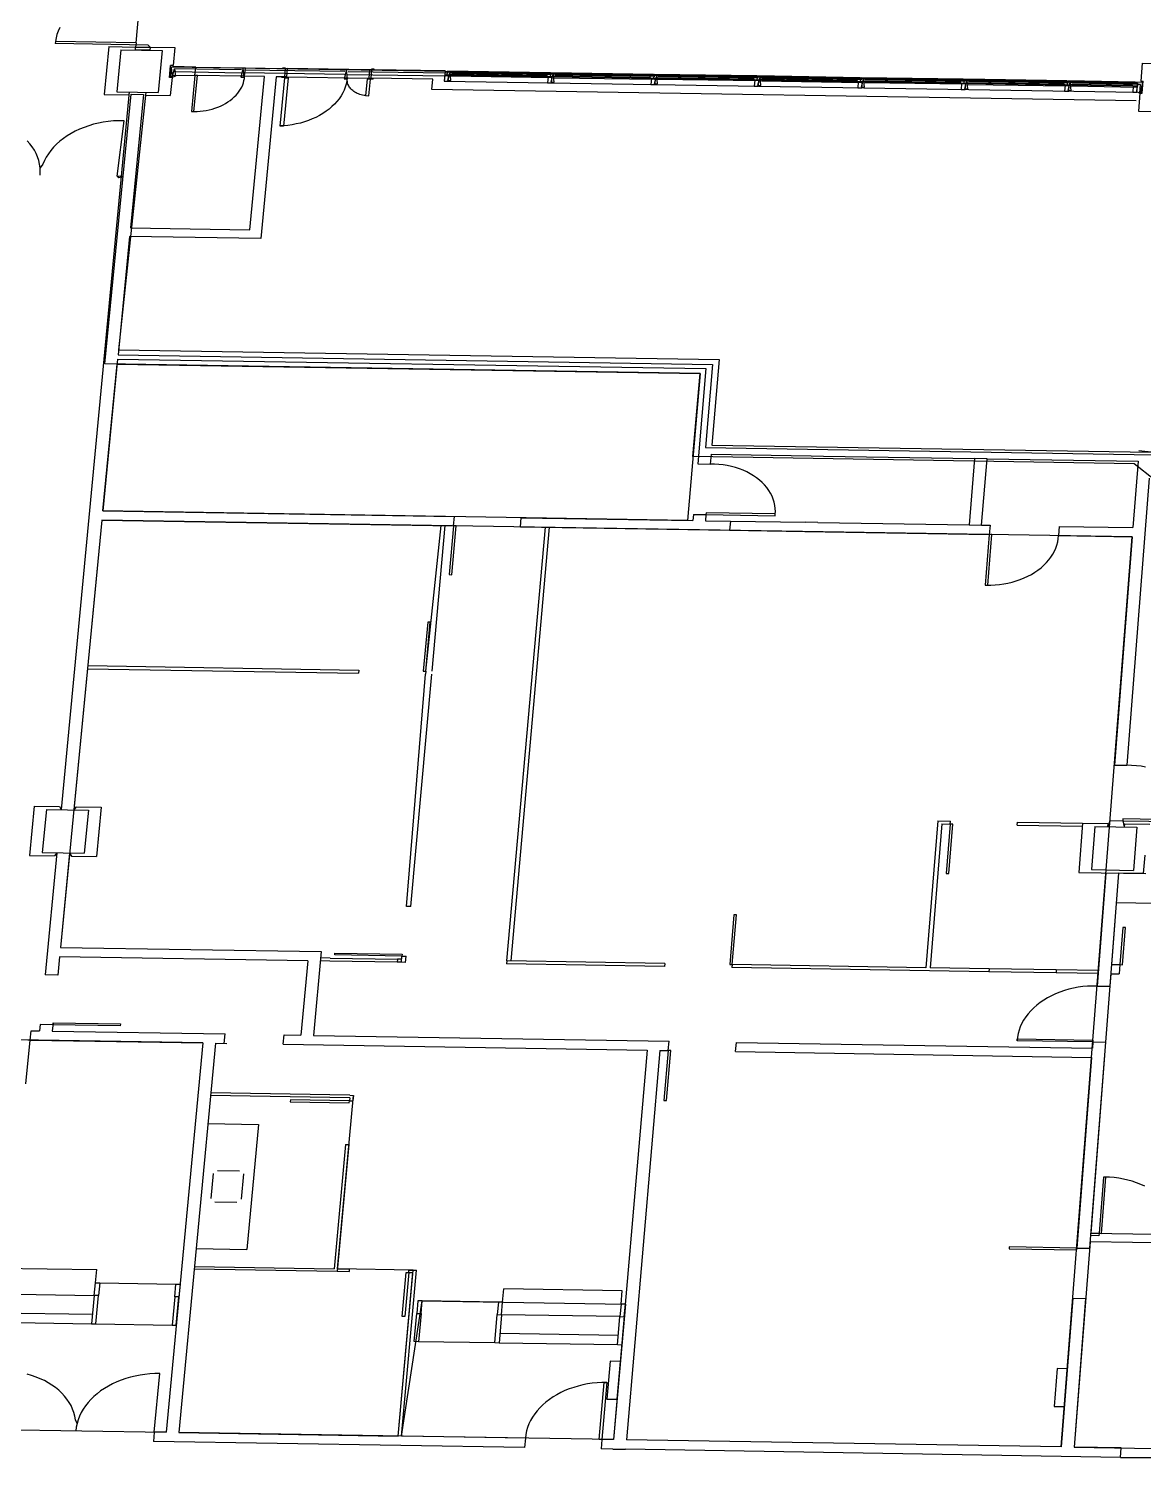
# Model space of a CAD drawing. Extents: x -68 to 264, y 51 to 115.
# Drawn here: x -49.05 to -33.9, y 68.79 to 88.21 of the extents above; entities that cross this region are included whole.
import ezdxf

# ---------------------------------------------------------------- set-up
doc = ezdxf.new("R2010")
doc.units = 0
doc.linetypes.add('HIDDEN', pattern=[9.525, 6.35, -3.175])
doc.layers.get('0').update_dxf_attribs({"linetype": 'CONTINUOUS'})

msp = doc.modelspace()

# ---------------------------------------------------------------- linework, layer by layer
for p, q in [((-47.593, 88.02), (-47.553, 88.427)), ((-48.651, 88.18), (-48.668, 88.133)), ((-48.63, 88.226), (-48.651, 88.18)), ((-48.69, 88.038), (-48.693, 88.009)), ((-47.427, 87.989), (-48.693, 88.009)), ((-48.681, 88.086), (-48.69, 88.038)), ((-47.593, 88.02), (-48.69, 88.038)), ((-48.668, 88.133), (-48.681, 88.086)), ((-47.593, 88.02), (-47.599, 87.963)), ((-47.427, 87.989), (-47.402, 87.96)), ((-47.964, 87.969), (-48.027, 87.317)), ((-47.964, 87.969), (-47.599, 87.963)), ((-47.799, 87.926), (-47.855, 87.355)), ((-47.799, 87.926), (-47.237, 87.917)), ((-47.602, 87.923), (-47.599, 87.963)), ((-47.406, 87.919), (-47.602, 87.923)), ((-47.599, 87.963), (-47.402, 87.96)), ((-47.402, 87.96), (-47.406, 87.919)), ((-47.402, 87.96), (-47.065, 87.955)), ((-47.237, 87.917), (-47.293, 87.346)), ((-47.065, 87.955), (-47.089, 87.71)), ((-47.14, 87.548), (-47.124, 87.711)), ((-47.127, 87.568), (-47.115, 87.69)), ((-47.089, 87.71), (-47.124, 87.711)), ((-33.916, 87.479), (-47.115, 87.69)), ((-47.115, 87.69), (-47.104, 87.547)), ((-47.104, 87.547), (-47.071, 87.665)), ((-46.781, 87.691), (-47.096, 87.696)), ((-47.071, 87.665), (-47.058, 87.567)), ((-46.16, 87.651), (-47.071, 87.665)), ((-47.052, 87.628), (-46.164, 87.614)), ((-46.792, 87.577), (-46.781, 87.691)), ((-46.781, 87.691), (-46.107, 87.68)), ((-46.136, 87.675), (-46.17, 87.553)), ((-46.125, 87.552), (-46.136, 87.675)), ((-44.759, 87.591), (-46.119, 87.613)), ((-46.118, 87.566), (-46.107, 87.68)), ((-44.756, 87.628), (-46.115, 87.65)), ((-46.107, 87.68), (-45.566, 87.672)), ((-45.599, 87.672), (-45.599, 87.68)), ((-45.599, 87.68), (-45.565, 87.68)), ((-45.566, 87.672), (-45.576, 87.558)), ((-45.565, 87.68), (-45.566, 87.672)), ((-45.566, 87.672), (-45.538, 87.671)), ((-45.538, 87.671), (-45.548, 87.557)), ((-44.42, 87.653), (-45.538, 87.671)), ((-44.731, 87.652), (-44.765, 87.53)), ((-44.72, 87.53), (-44.731, 87.652)), ((-43.351, 87.606), (-44.711, 87.627)), ((-44.42, 87.653), (-44.43, 87.539)), ((-44.392, 87.653), (-44.42, 87.653)), ((-44.392, 87.653), (-44.402, 87.539)), ((-44.391, 87.661), (-44.392, 87.653)), ((-43.393, 87.637), (-44.392, 87.653)), ((-44.357, 87.66), (-44.391, 87.661)), ((-44.358, 87.652), (-44.357, 87.66)), ((-43.393, 87.637), (-43.406, 87.498)), ((-43.367, 87.62), (-43.37, 87.579)), ((-43.323, 87.619), (-43.367, 87.62)), ((-43.36, 87.636), (-43.361, 87.624)), ((-43.361, 87.624), (-41.967, 87.602)), ((-41.966, 87.614), (-43.36, 87.636)), ((-43.326, 87.63), (-43.36, 87.508)), ((-43.315, 87.507), (-43.326, 87.63)), ((-43.325, 87.59), (-43.323, 87.619)), ((-43.323, 87.619), (-42.006, 87.598)), ((-41.946, 87.583), (-43.306, 87.605)), ((-42.008, 87.569), (-42.006, 87.598)), ((-42.006, 87.598), (-41.962, 87.598)), ((-41.967, 87.602), (-41.966, 87.614)), ((-41.962, 87.598), (-41.965, 87.557)), ((-41.918, 87.597), (-41.962, 87.598)), ((-41.955, 87.614), (-41.956, 87.602)), ((-41.956, 87.602), (-40.562, 87.579)), ((-40.561, 87.591), (-41.955, 87.614)), ((-41.922, 87.607), (-41.955, 87.485)), ((-41.91, 87.484), (-41.922, 87.607)), ((-41.92, 87.568), (-41.918, 87.597)), ((-41.918, 87.597), (-40.601, 87.576)), ((-33.92, 87.744), (-33.939, 87.499)), ((-33.92, 87.744), (-33.583, 87.739)), ((-47.104, 87.547), (-47.14, 87.548)), ((-47.104, 87.547), (-47.128, 87.303)), ((-47.104, 87.547), (-47.127, 87.568)), ((-47.107, 87.582), (-46.792, 87.577)), ((-47.058, 87.567), (-47.104, 87.547)), ((-46.792, 87.577), (-46.839, 87.088)), ((-46.806, 87.087), (-46.758, 87.577)), ((-46.758, 87.577), (-46.792, 87.577)), ((-46.118, 87.566), (-46.792, 87.577)), ((-46.172, 87.39), (-46.157, 87.418)), ((-46.17, 87.553), (-46.125, 87.552)), ((-46.157, 87.418), (-46.144, 87.447)), ((-46.144, 87.447), (-46.134, 87.476)), ((-46.134, 87.476), (-46.126, 87.506)), ((-46.126, 87.506), (-46.12, 87.536)), ((-46.12, 87.536), (-46.118, 87.566)), ((-45.848, 87.562), (-46.118, 87.566)), ((-46.046, 85.477), (-45.848, 87.562)), ((-45.691, 87.559), (-45.899, 85.36)), ((-45.576, 87.558), (-45.691, 87.559)), ((-45.634, 86.889), (-45.572, 87.545)), ((-45.611, 87.55), (-45.61, 87.558)), ((-45.577, 87.549), (-45.611, 87.55)), ((-45.527, 87.545), (-45.589, 86.888)), ((-45.576, 87.558), (-45.577, 87.549)), ((-45.548, 87.557), (-45.576, 87.558)), ((-45.572, 87.545), (-45.527, 87.545)), ((-45.548, 87.557), (-44.43, 87.539)), ((-44.765, 87.53), (-44.72, 87.53)), ((-44.749, 87.419), (-44.765, 87.378)), ((-44.736, 87.46), (-44.749, 87.419)), ((-44.728, 87.502), (-44.736, 87.46)), ((-44.722, 87.544), (-44.728, 87.502)), ((-44.724, 87.518), (-44.723, 87.532)), ((-44.723, 87.503), (-44.724, 87.518)), ((-44.721, 87.488), (-44.723, 87.503)), ((-44.718, 87.474), (-44.721, 87.488)), ((-44.713, 87.46), (-44.718, 87.474)), ((-44.714, 87.591), (-43.354, 87.569)), ((-44.708, 87.446), (-44.713, 87.46)), ((-44.7, 87.432), (-44.708, 87.446)), ((-44.692, 87.419), (-44.7, 87.432)), ((-44.683, 87.406), (-44.692, 87.419)), ((-44.672, 87.394), (-44.683, 87.406)), ((-44.454, 87.527), (-44.475, 87.302)), ((-44.409, 87.527), (-44.454, 87.527)), ((-44.43, 87.539), (-44.402, 87.539)), ((-44.43, 87.301), (-44.409, 87.527)), ((-44.402, 87.539), (-44.403, 87.531)), ((-44.403, 87.531), (-44.369, 87.53)), ((-43.561, 87.525), (-44.402, 87.539)), ((-44.369, 87.53), (-44.368, 87.538)), ((-43.574, 87.387), (-43.561, 87.525)), ((-43.398, 87.58), (-43.406, 87.498)), ((-43.406, 87.498), (-43.35, 87.497)), ((-43.406, 87.498), (-33.991, 87.347)), ((-43.342, 87.579), (-43.398, 87.58)), ((-43.37, 87.579), (-43.342, 87.579)), ((-43.36, 87.508), (-43.315, 87.507)), ((-43.35, 87.497), (-43.342, 87.579)), ((-43.342, 87.579), (-43.325, 87.59)), ((-41.994, 87.557), (-43.342, 87.579)), ((-42.008, 87.569), (-43.325, 87.59)), ((-41.95, 87.546), (-43.309, 87.568)), ((-41.994, 87.557), (-42.008, 87.569)), ((-41.994, 87.557), (-42.001, 87.476)), ((-42.001, 87.476), (-41.945, 87.475)), ((-41.937, 87.556), (-41.994, 87.557)), ((-41.965, 87.557), (-41.994, 87.557)), ((-41.965, 87.557), (-41.937, 87.556)), ((-41.955, 87.485), (-41.91, 87.484)), ((-41.945, 87.475), (-41.937, 87.556)), ((-41.937, 87.556), (-41.92, 87.568)), ((-40.589, 87.535), (-41.937, 87.556)), ((-40.604, 87.546), (-41.92, 87.568)), ((-41.905, 87.546), (-40.545, 87.524)), ((-40.541, 87.56), (-41.901, 87.582)), ((-40.604, 87.546), (-40.601, 87.576)), ((-40.589, 87.535), (-40.604, 87.546)), ((-40.601, 87.576), (-40.557, 87.575)), ((-40.589, 87.535), (-40.596, 87.453)), ((-40.596, 87.453), (-40.54, 87.452)), ((-40.532, 87.534), (-40.589, 87.535)), ((-40.561, 87.534), (-40.589, 87.535)), ((-40.562, 87.579), (-40.561, 87.591)), ((-40.557, 87.575), (-40.561, 87.534)), ((-40.561, 87.534), (-40.532, 87.534)), ((-40.513, 87.574), (-40.557, 87.575)), ((-40.55, 87.591), (-40.551, 87.579)), ((-40.551, 87.579), (-39.157, 87.557)), ((-39.156, 87.569), (-40.55, 87.591)), ((-40.517, 87.585), (-40.55, 87.463)), ((-40.55, 87.463), (-40.505, 87.462)), ((-40.54, 87.452), (-40.532, 87.534)), ((-40.532, 87.534), (-40.516, 87.545)), ((-39.184, 87.512), (-40.532, 87.534)), ((-40.505, 87.462), (-40.517, 87.585)), ((-40.516, 87.545), (-40.513, 87.574)), ((-39.199, 87.524), (-40.516, 87.545)), ((-40.513, 87.574), (-39.196, 87.553)), ((-39.14, 87.501), (-40.5, 87.523)), ((-39.136, 87.538), (-40.496, 87.56)), ((-39.199, 87.524), (-39.196, 87.553)), ((-39.184, 87.512), (-39.199, 87.524)), ((-39.196, 87.553), (-39.152, 87.552)), ((-39.184, 87.512), (-39.191, 87.431)), ((-39.191, 87.431), (-39.134, 87.43)), ((-39.127, 87.511), (-39.184, 87.512)), ((-39.156, 87.512), (-39.184, 87.512)), ((-39.157, 87.557), (-39.156, 87.569)), ((-39.152, 87.552), (-39.156, 87.512)), ((-39.156, 87.512), (-39.127, 87.511)), ((-39.108, 87.552), (-39.152, 87.552)), ((-39.145, 87.569), (-39.146, 87.556)), ((-39.146, 87.556), (-37.752, 87.534)), ((-37.751, 87.546), (-39.145, 87.569)), ((-39.112, 87.562), (-39.145, 87.44)), ((-39.145, 87.44), (-39.1, 87.439)), ((-39.134, 87.43), (-39.127, 87.511)), ((-39.127, 87.511), (-39.111, 87.523)), ((-37.779, 87.49), (-39.127, 87.511)), ((-39.1, 87.439), (-39.112, 87.562)), ((-39.111, 87.523), (-39.108, 87.552)), ((-37.793, 87.501), (-39.111, 87.523)), ((-39.108, 87.552), (-37.791, 87.531)), ((-39.095, 87.501), (-37.734, 87.479)), ((-37.731, 87.515), (-39.091, 87.537)), ((-37.793, 87.501), (-37.791, 87.531)), ((-37.779, 87.49), (-37.793, 87.501)), ((-37.791, 87.531), (-37.747, 87.53)), ((-37.779, 87.49), (-37.785, 87.408)), ((-37.785, 87.408), (-37.729, 87.407)), ((-37.722, 87.489), (-37.779, 87.49)), ((-37.75, 87.489), (-37.779, 87.49)), ((-37.752, 87.534), (-37.751, 87.546)), ((-37.747, 87.53), (-37.75, 87.489)), ((-37.75, 87.489), (-37.722, 87.489)), ((-37.703, 87.529), (-37.747, 87.53)), ((-37.74, 87.546), (-37.741, 87.534)), ((-37.741, 87.534), (-36.347, 87.512)), ((-36.346, 87.524), (-37.74, 87.546)), ((-37.707, 87.539), (-37.74, 87.418)), ((-37.74, 87.418), (-37.695, 87.417)), ((-37.729, 87.407), (-37.722, 87.489)), ((-37.722, 87.489), (-37.705, 87.5)), ((-36.373, 87.467), (-37.722, 87.489)), ((-37.695, 87.417), (-37.707, 87.539)), ((-37.705, 87.5), (-37.703, 87.529)), ((-36.388, 87.479), (-37.705, 87.5)), ((-37.703, 87.529), (-36.386, 87.508)), ((-36.329, 87.456), (-37.689, 87.478)), ((-36.326, 87.493), (-37.686, 87.515)), ((-36.388, 87.479), (-36.386, 87.508)), ((-36.373, 87.467), (-36.388, 87.479)), ((-36.386, 87.508), (-36.342, 87.507)), ((-36.373, 87.467), (-36.38, 87.386)), ((-36.317, 87.466), (-36.373, 87.467)), ((-36.345, 87.467), (-36.373, 87.467)), ((-36.347, 87.512), (-36.346, 87.524)), ((-36.342, 87.507), (-36.345, 87.467)), ((-36.345, 87.467), (-36.317, 87.466)), ((-36.298, 87.507), (-36.342, 87.507)), ((-36.335, 87.524), (-36.336, 87.511)), ((-36.336, 87.511), (-34.942, 87.489)), ((-34.941, 87.501), (-36.335, 87.524)), ((-36.302, 87.517), (-36.334, 87.395)), ((-36.324, 87.385), (-36.317, 87.466)), ((-36.317, 87.466), (-36.3, 87.477)), ((-34.968, 87.445), (-36.317, 87.466)), ((-36.289, 87.394), (-36.302, 87.517)), ((-36.3, 87.477), (-36.298, 87.507)), ((-34.983, 87.456), (-36.3, 87.477)), ((-36.298, 87.507), (-34.981, 87.486)), ((-36.284, 87.455), (-34.924, 87.434)), ((-34.921, 87.47), (-36.281, 87.492)), ((-34.983, 87.456), (-34.981, 87.486)), ((-34.968, 87.445), (-34.983, 87.456)), ((-34.981, 87.486), (-34.937, 87.485)), ((-34.968, 87.445), (-34.975, 87.363)), ((-34.912, 87.444), (-34.968, 87.445)), ((-34.94, 87.444), (-34.968, 87.445)), ((-34.942, 87.489), (-34.941, 87.501)), ((-34.937, 87.485), (-34.94, 87.444)), ((-34.94, 87.444), (-34.912, 87.444)), ((-34.893, 87.484), (-34.937, 87.485)), ((-34.93, 87.501), (-34.931, 87.489)), ((-34.931, 87.489), (-34.014, 87.474)), ((-34.014, 87.486), (-34.93, 87.501)), ((-34.896, 87.494), (-34.929, 87.372)), ((-34.918, 87.362), (-34.912, 87.444)), ((-34.912, 87.444), (-34.895, 87.455)), ((-34.04, 87.43), (-34.912, 87.444)), ((-34.884, 87.372), (-34.896, 87.494)), ((-34.895, 87.455), (-34.893, 87.484)), ((-34.055, 87.441), (-34.895, 87.455)), ((-34.893, 87.484), (-34.053, 87.471)), ((-34.879, 87.433), (-33.991, 87.419)), ((-33.943, 87.455), (-34.876, 87.47)), ((-34.055, 87.441), (-34.053, 87.471)), ((-34.04, 87.43), (-34.055, 87.441)), ((-34.053, 87.471), (-33.981, 87.47)), ((-34.04, 87.43), (-34.047, 87.348)), ((-33.984, 87.429), (-34.04, 87.43)), ((-34.014, 87.474), (-34.014, 87.486)), ((-33.988, 87.455), (-33.995, 87.357)), ((-33.991, 87.347), (-33.984, 87.429)), ((-33.943, 87.455), (-33.988, 87.455)), ((-33.981, 87.47), (-33.984, 87.429)), ((-33.916, 87.479), (-33.952, 87.336)), ((-33.952, 87.336), (-33.943, 87.455)), ((-33.939, 87.499), (-33.904, 87.499)), ((-33.926, 87.356), (-33.916, 87.479)), ((-33.917, 87.336), (-33.904, 87.499)), ((-47.686, 87.353), (-48.61, 77.597)), ((-48.027, 87.317), (-47.69, 87.312)), ((-48.019, 83.657), (-47.661, 87.322)), ((-47.855, 87.355), (-47.293, 87.346)), ((-47.461, 87.349), (-47.831, 83.846)), ((-47.686, 87.353), (-47.69, 87.312)), ((-47.493, 87.319), (-47.669, 85.504)), ((-47.661, 87.322), (-47.493, 87.319)), ((-47.461, 87.349), (-47.465, 87.308)), ((-47.465, 87.308), (-47.128, 87.303)), ((-46.377, 87.196), (-46.344, 87.216)), ((-46.344, 87.216), (-46.314, 87.237)), ((-46.314, 87.237), (-46.285, 87.26)), ((-46.285, 87.26), (-46.258, 87.284)), ((-46.258, 87.284), (-46.233, 87.309)), ((-46.233, 87.309), (-46.211, 87.335)), ((-46.211, 87.335), (-46.19, 87.362)), ((-46.19, 87.362), (-46.172, 87.39)), ((-44.863, 87.223), (-44.895, 87.187)), ((-44.833, 87.26), (-44.863, 87.223)), ((-44.807, 87.298), (-44.833, 87.26)), ((-44.784, 87.338), (-44.807, 87.298)), ((-44.765, 87.378), (-44.784, 87.338)), ((-44.66, 87.382), (-44.672, 87.394)), ((-44.647, 87.371), (-44.66, 87.382)), ((-44.634, 87.36), (-44.647, 87.371)), ((-44.619, 87.351), (-44.634, 87.36)), ((-44.603, 87.342), (-44.619, 87.351)), ((-44.587, 87.333), (-44.603, 87.342)), ((-44.57, 87.326), (-44.587, 87.333)), ((-44.552, 87.319), (-44.57, 87.326)), ((-44.533, 87.314), (-44.552, 87.319)), ((-44.514, 87.309), (-44.533, 87.314)), ((-44.495, 87.305), (-44.514, 87.309)), ((-44.475, 87.302), (-44.495, 87.305)), ((-44.475, 87.302), (-44.43, 87.301)), ((-34, 87.233), (-43.574, 87.387)), ((-36.38, 87.386), (-36.324, 87.385)), ((-36.334, 87.395), (-36.289, 87.394)), ((-34.975, 87.363), (-34.918, 87.362)), ((-34.929, 87.372), (-34.884, 87.372)), ((-34.047, 87.348), (-33.991, 87.347)), ((-33.995, 87.357), (-33.952, 87.336)), ((-33.952, 87.336), (-33.971, 87.092)), ((-33.952, 87.336), (-33.926, 87.356)), ((-33.952, 87.336), (-33.917, 87.336)), ((-46.839, 87.088), (-46.806, 87.087)), ((-46.806, 87.087), (-46.764, 87.088)), ((-46.764, 87.088), (-46.722, 87.09)), ((-46.722, 87.09), (-46.681, 87.095)), ((-46.681, 87.095), (-46.64, 87.101)), ((-46.64, 87.101), (-46.6, 87.11)), ((-46.6, 87.11), (-46.56, 87.12)), ((-46.56, 87.12), (-46.521, 87.132)), ((-46.521, 87.132), (-46.483, 87.145)), ((-46.483, 87.145), (-46.446, 87.161)), ((-46.446, 87.161), (-46.411, 87.178)), ((-46.411, 87.178), (-46.377, 87.196)), ((-45.1, 87.033), (-45.149, 87.007)), ((-45.054, 87.06), (-45.1, 87.033)), ((-45.011, 87.089), (-45.054, 87.06)), ((-44.97, 87.12), (-45.011, 87.089)), ((-44.931, 87.153), (-44.97, 87.12)), ((-44.895, 87.187), (-44.931, 87.153)), ((-33.971, 87.092), (-33.634, 87.086)), ((-48.419, 86.818), (-48.475, 86.787)), ((-48.36, 86.845), (-48.419, 86.818)), ((-48.299, 86.87), (-48.36, 86.845)), ((-48.236, 86.893), (-48.299, 86.87)), ((-48.171, 86.912), (-48.236, 86.893)), ((-48.105, 86.928), (-48.171, 86.912)), ((-48.038, 86.941), (-48.105, 86.928)), ((-47.97, 86.951), (-48.038, 86.941)), ((-47.901, 86.958), (-47.97, 86.951)), ((-47.833, 86.961), (-47.901, 86.958)), ((-47.849, 86.206), (-47.753, 86.961)), ((-47.753, 86.961), (-47.833, 86.961)), ((-45.587, 86.893), (-45.645, 86.89)), ((-45.589, 86.888), (-45.634, 86.889)), ((-45.529, 86.898), (-45.587, 86.893)), ((-45.472, 86.906), (-45.529, 86.898)), ((-45.415, 86.917), (-45.472, 86.906)), ((-45.359, 86.93), (-45.415, 86.917)), ((-45.304, 86.946), (-45.359, 86.93)), ((-45.251, 86.964), (-45.304, 86.946)), ((-45.199, 86.985), (-45.251, 86.964)), ((-45.149, 87.007), (-45.199, 86.985)), ((-49.037, 86.648), (-49.073, 86.688)), ((-49.004, 86.605), (-49.037, 86.648)), ((-48.672, 86.642), (-48.713, 86.6)), ((-48.627, 86.681), (-48.672, 86.642)), ((-48.58, 86.719), (-48.627, 86.681)), ((-48.529, 86.754), (-48.58, 86.719)), ((-48.475, 86.787), (-48.529, 86.754)), ((-48.975, 86.561), (-49.004, 86.605)), ((-48.951, 86.515), (-48.975, 86.561)), ((-48.931, 86.468), (-48.951, 86.515)), ((-48.915, 86.42), (-48.931, 86.468)), ((-48.813, 86.466), (-48.838, 86.419)), ((-48.783, 86.512), (-48.813, 86.466)), ((-48.75, 86.557), (-48.783, 86.512)), ((-48.713, 86.6), (-48.75, 86.557)), ((-48.904, 86.371), (-48.915, 86.42)), ((-48.897, 86.322), (-48.904, 86.371)), ((-48.859, 86.371), (-48.897, 86.322)), ((-48.894, 86.272), (-48.897, 86.322)), ((-48.896, 86.223), (-48.894, 86.272)), ((-48.838, 86.419), (-48.859, 86.371)), ((-47.77, 86.204), (-47.849, 86.206)), ((-47.849, 86.206), (-47.828, 86.189)), ((-47.828, 86.189), (-47.77, 86.204)), ((-47.669, 85.504), (-46.046, 85.477)), ((-47.68, 85.389), (-47.837, 83.778)), ((-45.899, 85.36), (-47.68, 85.389)), ((-47.843, 83.722), (-48.044, 81.657)), ((-47.843, 83.722), (-39.848, 83.593)), ((-47.837, 83.778), (-39.758, 83.648)), ((-47.831, 83.846), (-39.668, 83.714)), ((-39.668, 83.714), (-39.767, 82.551)), ((-48.044, 81.657), (-47.849, 83.654)), ((-39.927, 83.526), (-48.019, 83.657)), ((-47.849, 83.654), (-39.927, 83.526)), ((-39.927, 83.526), (-40.099, 81.528)), ((-40.025, 82.395), (-39.927, 83.526)), ((-39.848, 83.593), (-39.959, 82.297)), ((-39.758, 83.648), (-39.855, 82.517)), ((-39.767, 82.551), (-33.796, 82.454)), ((-34.026, 82.298), (-40.025, 82.395)), ((-39.855, 82.517), (-32.906, 82.405)), ((-39.778, 82.427), (-39.789, 82.294)), ((-39.778, 82.427), (-38.42, 82.405)), ((-38.42, 82.405), (-38.25, 82.402)), ((-38.25, 82.402), (-36.198, 82.369)), ((-36.198, 82.369), (-36.271, 81.466)), ((-36.028, 82.366), (-36.198, 82.369)), ((-36.101, 81.463), (-36.028, 82.366)), ((-36.028, 82.366), (-33.975, 82.333)), ((-33.796, 82.454), (-33.964, 82.473)), ((-39.959, 82.297), (-39.789, 82.294)), ((-39.731, 82.293), (-39.789, 82.294)), ((-39.672, 82.289), (-39.731, 82.293)), ((-39.614, 82.283), (-39.672, 82.289)), ((-39.558, 82.273), (-39.614, 82.283)), ((-39.502, 82.261), (-39.558, 82.273)), ((-39.447, 82.246), (-39.502, 82.261)), ((-39.394, 82.229), (-39.447, 82.246)), ((-39.343, 82.21), (-39.394, 82.229)), ((-39.294, 82.187), (-39.343, 82.21)), ((-39.247, 82.163), (-39.294, 82.187)), ((-39.202, 82.136), (-39.247, 82.163)), ((-33.975, 82.333), (-34.046, 81.43)), ((-27.148, 76.854), (-34.026, 82.298)), ((-39.16, 82.107), (-39.202, 82.136)), ((-39.12, 82.077), (-39.16, 82.107)), ((-39.084, 82.044), (-39.12, 82.077)), ((-39.05, 82.01), (-39.084, 82.044)), ((-39.02, 81.974), (-39.05, 82.01)), ((-38.993, 81.936), (-39.02, 81.974)), ((-33.823, 82.101), (-34.126, 78.2)), ((-38.97, 81.897), (-38.993, 81.936)), ((-38.949, 81.858), (-38.97, 81.897)), ((-38.933, 81.817), (-38.949, 81.858)), ((-38.92, 81.775), (-38.933, 81.817)), ((-38.911, 81.733), (-38.92, 81.775)), ((-48.044, 81.657), (-43.265, 81.579)), ((-40.099, 81.528), (-48.044, 81.657)), ((-43.277, 81.455), (-43.265, 81.579)), ((-40.019, 81.61), (-40.026, 81.527)), ((-40.019, 81.61), (-39.849, 81.607)), ((-39.849, 81.607), (-39.856, 81.524)), ((-39.846, 81.632), (-39.849, 81.607)), ((-39.849, 81.607), (-38.908, 81.592)), ((-38.906, 81.617), (-39.846, 81.632)), ((-38.906, 81.69), (-38.911, 81.733)), ((-38.908, 81.592), (-38.906, 81.617)), ((-38.904, 81.647), (-38.906, 81.69)), ((-38.906, 81.617), (-38.904, 81.647)), ((-48.056, 81.532), (-48.621, 75.724)), ((-48.056, 81.532), (-48.439, 77.594)), ((-48.056, 81.532), (-43.277, 81.455)), ((-34.055, 81.306), (-48.056, 81.532)), ((-43.655, 79.479), (-43.447, 81.458)), ((-43.57, 79.478), (-43.39, 81.457)), ((-43.277, 81.455), (-43.337, 80.791)), ((-43.303, 80.79), (-43.243, 81.454)), ((-43.243, 81.454), (-43.277, 81.455)), ((-42.554, 75.541), (-42.03, 81.435)), ((-42.497, 75.54), (-41.973, 81.434)), ((-42.37, 81.44), (-42.359, 81.565)), ((-42.37, 81.44), (-39.526, 81.394)), ((-42.359, 81.565), (-40.026, 81.527)), ((-39.856, 81.524), (-39.516, 81.519)), ((-39.516, 81.519), (-39.526, 81.394)), ((-39.526, 81.394), (-38.506, 81.378)), ((-39.516, 81.519), (-38.495, 81.502)), ((-38.325, 81.499), (-38.495, 81.502)), ((-38.325, 81.499), (-36.271, 81.466)), ((-36.271, 81.466), (-36.101, 81.463)), ((-36.101, 81.463), (-35.987, 81.462)), ((-35.987, 81.462), (-35.997, 81.337)), ((-35.046, 81.446), (-35.056, 81.322)), ((-35.046, 81.446), (-34.046, 81.43)), ((-38.506, 81.378), (-35.997, 81.337)), ((-35.997, 81.337), (-36.053, 80.648)), ((-36.019, 80.648), (-35.963, 81.337)), ((-35.963, 81.337), (-35.997, 81.337)), ((-35.093, 81.151), (-35.078, 81.193)), ((-35.078, 81.193), (-35.067, 81.236)), ((-35.067, 81.236), (-35.06, 81.279)), ((-35.06, 81.279), (-35.056, 81.322)), ((-35.056, 81.322), (-34.055, 81.306)), ((-34.606, 74.227), (-34.055, 81.306)), ((-34.055, 81.306), (-34.297, 78.203)), ((-35.221, 80.955), (-35.189, 80.992)), ((-35.189, 80.992), (-35.16, 81.03)), ((-35.16, 81.03), (-35.134, 81.069)), ((-35.134, 81.069), (-35.112, 81.11)), ((-35.112, 81.11), (-35.093, 81.151)), ((-35.425, 80.795), (-35.379, 80.823)), ((-35.379, 80.823), (-35.335, 80.853)), ((-35.335, 80.853), (-35.294, 80.885)), ((-35.294, 80.885), (-35.256, 80.919)), ((-35.256, 80.919), (-35.221, 80.955)), ((-43.337, 80.791), (-43.303, 80.79)), ((-36.053, 80.648), (-36.019, 80.648)), ((-36.053, 80.648), (-35.977, 80.648)), ((-35.977, 80.648), (-35.918, 80.651)), ((-35.918, 80.651), (-35.859, 80.656)), ((-35.859, 80.656), (-35.801, 80.665)), ((-35.801, 80.665), (-35.743, 80.676)), ((-35.743, 80.676), (-35.686, 80.689)), ((-35.686, 80.689), (-35.631, 80.706)), ((-35.631, 80.706), (-35.577, 80.724)), ((-35.577, 80.724), (-35.524, 80.746)), ((-35.524, 80.746), (-35.474, 80.769)), ((-35.474, 80.769), (-35.425, 80.795)), ((-43.628, 80.146), (-43.689, 79.48)), ((-43.655, 79.479), (-43.594, 80.146)), ((-43.594, 80.146), (-43.628, 80.146)), ((-48.253, 79.512), (-44.568, 79.452)), ((-48.248, 79.554), (-44.564, 79.494)), ((-44.564, 79.494), (-44.568, 79.452)), ((-43.917, 76.28), (-43.659, 79.438)), ((-43.86, 76.279), (-43.574, 79.436)), ((-43.689, 79.48), (-43.655, 79.479)), ((-43.655, 79.479), (-43.659, 79.438)), ((-34.297, 78.203), (-34.126, 78.2)), ((-34.062, 78.198), (-34.126, 78.2)), ((-33.998, 78.194), (-34.062, 78.198)), ((-33.935, 78.187), (-33.998, 78.194)), ((-33.873, 78.176), (-33.935, 78.187)), ((-48.976, 77.645), (-49.042, 76.974)), ((-48.976, 77.645), (-48.635, 77.639)), ((-48.81, 77.6), (-48.867, 77.013)), ((-48.81, 77.6), (-48.24, 77.591)), ((-48.635, 77.639), (-48.61, 77.597)), ((-48.407, 77.635), (-48.439, 77.594)), ((-48.407, 77.635), (-48.065, 77.63)), ((-48.24, 77.591), (-48.297, 77.004)), ((-48.065, 77.63), (-48.13, 76.959)), ((-36.696, 77.445), (-36.858, 75.448)), ((-36.642, 77.402), (-36.8, 75.447)), ((-36.696, 77.445), (-36.525, 77.442)), ((-36.642, 77.402), (-36.528, 77.4)), ((-36.528, 77.4), (-36.582, 76.729)), ((-36.548, 76.728), (-36.494, 77.4)), ((-36.528, 77.4), (-36.525, 77.442)), ((-36.494, 77.4), (-36.528, 77.4)), ((-35.616, 77.385), (-35.613, 77.427)), ((-35.616, 77.385), (-34.732, 77.371)), ((-35.613, 77.427), (-34.729, 77.413)), ((-34.729, 77.413), (-34.782, 76.741)), ((-34.729, 77.413), (-34.387, 77.407)), ((-34.561, 77.368), (-34.607, 76.781)), ((-34.561, 77.368), (-33.991, 77.359)), ((-34.355, 77.449), (-34.39, 77.365)), ((-34.387, 77.407), (-34.39, 77.365)), ((-34.355, 77.449), (-34.184, 77.446)), ((-34.182, 77.471), (-34.184, 77.446)), ((-34.184, 77.446), (-34.162, 77.362)), ((-34.184, 77.446), (-33.158, 77.429)), ((-33.156, 77.454), (-34.182, 77.471)), ((-34.159, 77.404), (-34.162, 77.362)), ((-34.159, 77.404), (-33.817, 77.398)), ((-33.991, 77.359), (-34.037, 76.771)), ((-49.042, 76.974), (-48.7, 76.968)), ((-48.867, 77.013), (-48.297, 77.004)), ((-48.668, 77.01), (-48.829, 75.351)), ((-48.668, 77.01), (-48.7, 76.968)), ((-48.496, 77.007), (-48.621, 75.724)), ((-48.496, 77.007), (-48.472, 76.964)), ((-48.472, 76.964), (-48.13, 76.959)), ((-33.885, 76.979), (-33.905, 76.727)), ((-36.582, 76.729), (-36.548, 76.728)), ((-34.782, 76.741), (-33.869, 76.727)), ((-34.24, 76.733), (-34.619, 71.84)), ((-34.607, 76.781), (-34.037, 76.771)), ((-34.411, 76.735), (-34.53, 75.199)), ((-34.24, 76.733), (-34.336, 75.491)), ((-33.905, 76.727), (-34.24, 76.733)), ((-34.271, 76.333), (-33.197, 76.316)), ((-43.86, 76.279), (-43.917, 76.28)), ((-39.468, 76.165), (-39.525, 75.492)), ((-39.491, 75.491), (-39.434, 76.165)), ((-39.434, 76.165), (-39.468, 76.165)), ((-34.182, 75.995), (-34.222, 75.49)), ((-34.187, 75.489), (-34.148, 75.994)), ((-34.148, 75.994), (-34.182, 75.995)), ((-48.634, 75.598), (-48.658, 75.348)), ((-45.259, 75.543), (-48.634, 75.598)), ((-48.621, 75.724), (-45.076, 75.667)), ((-45.076, 75.667), (-45.181, 74.527)), ((-44.954, 75.58), (-45.083, 75.582)), ((-44.954, 75.58), (-44.04, 75.565)), ((-44.893, 75.621), (-44.891, 75.647)), ((-43.979, 75.606), (-44.893, 75.621)), ((-44.891, 75.647), (-43.976, 75.632)), ((-44.04, 75.565), (-44.043, 75.523)), ((-43.982, 75.564), (-44.04, 75.565)), ((-43.986, 75.522), (-43.979, 75.606)), ((-43.976, 75.632), (-43.979, 75.606)), ((-43.979, 75.606), (-43.922, 75.606)), ((-43.929, 75.521), (-43.922, 75.606)), ((-45.259, 75.543), (-45.352, 74.53)), ((-44.958, 75.538), (-45.087, 75.54)), ((-44.043, 75.523), (-44.958, 75.538)), ((-43.986, 75.522), (-44.043, 75.523)), ((-43.929, 75.521), (-43.986, 75.522)), ((-42.554, 75.541), (-42.558, 75.499)), ((-40.409, 75.464), (-42.558, 75.499)), ((-40.405, 75.506), (-42.554, 75.541)), ((-40.405, 75.506), (-40.409, 75.464)), ((-39.525, 75.492), (-39.491, 75.491)), ((-39.491, 75.491), (-39.494, 75.449)), ((-36.004, 75.392), (-39.494, 75.449)), ((-36.858, 75.448), (-39.491, 75.491)), ((-36, 75.434), (-36.8, 75.447)), ((-36, 75.434), (-36.004, 75.392)), ((-35.089, 75.377), (-36.004, 75.392)), ((-35.086, 75.419), (-36, 75.434)), ((-35.086, 75.419), (-35.089, 75.377)), ((-34.517, 75.368), (-35.089, 75.377)), ((-34.514, 75.41), (-35.086, 75.419)), ((-34.346, 75.365), (-34.359, 75.196)), ((-34.346, 75.365), (-34.231, 75.363)), ((-34.336, 75.491), (-34.222, 75.49)), ((-34.222, 75.49), (-34.231, 75.363)), ((-34.222, 75.49), (-34.187, 75.489)), ((-48.658, 75.348), (-48.829, 75.351)), ((-34.853, 75.17), (-34.916, 75.155)), ((-34.79, 75.182), (-34.853, 75.17)), ((-34.725, 75.191), (-34.79, 75.182)), ((-34.66, 75.197), (-34.725, 75.191)), ((-34.595, 75.199), (-34.66, 75.197)), ((-34.53, 75.199), (-34.595, 75.199)), ((-34.53, 75.199), (-34.359, 75.196)), ((-35.304, 74.975), (-35.35, 74.94)), ((-35.256, 75.009), (-35.304, 74.975)), ((-35.205, 75.039), (-35.256, 75.009)), ((-35.151, 75.068), (-35.205, 75.039)), ((-35.095, 75.094), (-35.151, 75.068)), ((-35.037, 75.117), (-35.095, 75.094)), ((-34.977, 75.138), (-35.037, 75.117)), ((-34.916, 75.155), (-34.977, 75.138)), ((-35.501, 74.78), (-35.53, 74.737)), ((-35.468, 74.823), (-35.501, 74.78)), ((-35.432, 74.864), (-35.468, 74.823)), ((-35.393, 74.903), (-35.432, 74.864)), ((-35.35, 74.94), (-35.393, 74.903)), ((-49.031, 74.463), (-49.018, 74.59)), ((-49.018, 74.59), (-48.904, 74.588)), ((-48.895, 74.675), (-48.904, 74.588)), ((-48.724, 74.673), (-48.895, 74.675)), ((-48.721, 74.698), (-48.732, 74.585)), ((-48.732, 74.585), (-46.382, 74.547)), ((-48.724, 74.673), (-48.721, 74.698)), ((-47.808, 74.658), (-48.724, 74.673)), ((-48.721, 74.698), (-47.806, 74.683)), ((-47.806, 74.683), (-47.808, 74.658)), ((-35.593, 74.599), (-35.606, 74.552)), ((-35.576, 74.646), (-35.593, 74.599)), ((-35.555, 74.692), (-35.576, 74.646)), ((-35.53, 74.737), (-35.555, 74.692)), ((-46.684, 74.425), (-55.639, 74.571)), ((-49.089, 73.871), (-49.031, 74.463)), ((-49.031, 74.463), (-49.065, 74.464)), ((-49.031, 74.463), (-46.684, 74.425)), ((-46.684, 74.425), (-47.184, 69.134)), ((-46.513, 74.422), (-47.011, 69.131)), ((-46.394, 74.42), (-46.382, 74.547)), ((-45.593, 74.407), (-45.581, 74.534)), ((-45.593, 74.407), (-40.646, 74.326)), ((-45.581, 74.534), (-45.352, 74.53)), ((-45.181, 74.527), (-40.349, 74.448)), ((-40.36, 74.322), (-40.349, 74.448)), ((-39.444, 74.307), (-39.433, 74.433)), ((-39.433, 74.433), (-34.596, 74.354)), ((-35.615, 74.504), (-35.62, 74.456)), ((-35.62, 74.456), (-35.618, 74.481)), ((-34.589, 74.439), (-35.62, 74.456)), ((-35.618, 74.481), (-34.588, 74.464)), ((-35.606, 74.552), (-35.615, 74.504)), ((-34.418, 74.436), (-34.635, 71.635)), ((-34.589, 74.439), (-34.596, 74.354)), ((-34.588, 74.464), (-34.589, 74.439)), ((-34.589, 74.439), (-34.418, 74.436)), ((-40.646, 74.326), (-41.102, 69.034)), ((-40.474, 74.323), (-40.929, 69.031)), ((-40.474, 74.323), (-40.36, 74.322)), ((-40.36, 74.322), (-40.418, 73.644)), ((-40.383, 73.644), (-40.325, 74.321)), ((-40.325, 74.321), (-40.36, 74.322)), ((-39.444, 74.307), (-34.606, 74.227)), ((-35.018, 68.934), (-34.606, 74.227)), ((-34.606, 74.227), (-34.807, 71.638)), ((-44.689, 73.68), (-46.58, 73.711)), ((-44.686, 73.714), (-46.577, 73.745)), ((-45.495, 73.651), (-45.498, 73.626)), ((-45.498, 73.626), (-44.695, 73.612)), ((-44.693, 73.638), (-45.495, 73.651)), ((-44.856, 71.355), (-44.64, 73.713)), ((-44.695, 73.612), (-44.693, 73.638)), ((-44.689, 73.68), (-44.693, 73.638)), ((-44.693, 73.638), (-44.647, 73.637)), ((-44.686, 73.714), (-44.64, 73.713)), ((-44.64, 73.713), (-44.647, 73.637)), ((-40.418, 73.644), (-40.383, 73.644)), ((-46.616, 73.331), (-45.928, 73.319)), ((-45.928, 73.319), (-46.087, 71.619)), ((-44.748, 73.044), (-44.902, 71.356)), ((-44.702, 73.044), (-44.859, 71.321)), ((-44.748, 73.044), (-44.702, 73.044)), ((-46.545, 72.65), (-46.577, 72.31)), ((-46.484, 72.692), (-46.186, 72.687)), ((-46.132, 72.644), (-46.164, 72.304)), ((-34.445, 72.603), (-34.504, 71.838)), ((-34.47, 71.837), (-34.411, 72.603)), ((-34.411, 72.603), (-34.445, 72.603)), ((-34.363, 72.601), (-34.411, 72.603)), ((-34.299, 72.596), (-34.363, 72.601)), ((-34.236, 72.587), (-34.299, 72.596)), ((-34.173, 72.576), (-34.236, 72.587)), ((-34.112, 72.562), (-34.173, 72.576)), ((-34.053, 72.545), (-34.112, 72.562)), ((-33.995, 72.525), (-34.053, 72.545)), ((-33.939, 72.502), (-33.995, 72.525)), ((-33.885, 72.477), (-33.939, 72.502)), ((-46.524, 72.267), (-46.225, 72.262)), ((-34.628, 71.721), (-34.845, 68.93)), ((-31.267, 71.665), (-34.628, 71.721)), ((-34.507, 71.804), (-34.622, 71.806)), ((-34.619, 71.84), (-34.504, 71.838)), ((-34.619, 71.84), (-20.582, 71.618)), ((-34.504, 71.838), (-34.507, 71.804)), ((-34.504, 71.838), (-34.47, 71.837)), ((-46.776, 71.63), (-46.087, 71.619)), ((-35.727, 71.653), (-35.729, 71.628)), ((-35.729, 71.628), (-34.809, 71.613)), ((-34.807, 71.638), (-35.727, 71.653)), ((-34.809, 71.613), (-34.807, 71.638)), ((-34.807, 71.638), (-34.635, 71.635)), ((-51.92, 71.406), (-48.127, 71.344)), ((-48.144, 71.164), (-48.127, 71.344)), ((-46.802, 71.353), (-44.859, 71.321)), ((-46.799, 71.387), (-44.902, 71.356)), ((-44.859, 71.321), (-44.693, 71.318)), ((-44.856, 71.355), (-44.69, 71.352)), ((-43.828, 71.338), (-44.856, 71.355)), ((-44.693, 71.318), (-44.69, 71.352)), ((-44.031, 69.082), (-43.828, 71.338)), ((-44.031, 69.082), (-43.831, 71.304)), ((-43.985, 69.082), (-43.782, 71.337)), ((-43.977, 70.708), (-43.923, 71.305)), ((-43.888, 71.305), (-43.942, 70.707)), ((-43.923, 71.305), (-43.888, 71.305)), ((-43.888, 71.305), (-43.885, 71.339)), ((-43.888, 71.305), (-43.831, 71.304)), ((-43.885, 71.339), (-43.782, 71.337)), ((-48.161, 70.993), (-48.144, 71.164)), ((-48.144, 71.164), (-48.087, 71.163)), ((-48.087, 71.163), (-48.103, 70.992)), ((-48.087, 71.163), (-47.052, 71.146)), ((-47.068, 70.975), (-47.052, 71.146)), ((-47.052, 71.146), (-46.994, 71.145)), ((-46.994, 71.145), (-47.011, 70.974)), ((-51.955, 71.055), (-48.161, 70.993)), ((-48.161, 70.993), (-48.197, 70.609)), ((-48.103, 70.992), (-48.161, 70.993)), ((-48.14, 70.608), (-48.103, 70.992)), ((-47.068, 70.975), (-47.104, 70.591)), ((-47.011, 70.974), (-47.068, 70.975)), ((-47.047, 70.59), (-47.011, 70.974)), ((-43.985, 69.082), (-43.704, 70.92)), ((-43.762, 70.921), (-43.777, 70.75)), ((-43.704, 70.92), (-43.762, 70.921)), ((-43.719, 70.749), (-43.704, 70.92)), ((-42.669, 70.903), (-43.704, 70.92)), ((-43.704, 70.92), (-40.943, 70.874)), ((-42.669, 70.903), (-42.684, 70.732)), ((-42.611, 70.902), (-42.669, 70.903)), ((-42.626, 70.731), (-42.611, 70.902)), ((-42.611, 70.902), (-42.595, 71.082)), ((-40.985, 71.056), (-42.595, 71.082)), ((-41.001, 70.875), (-40.985, 71.056)), ((-34.86, 70.956), (-35.018, 68.934)), ((-34.86, 70.956), (-34.688, 70.953)), ((-34.688, 70.953), (-34.845, 68.93)), ((-51.981, 70.799), (-48.185, 70.737)), ((-43.942, 70.707), (-43.977, 70.708)), ((-43.812, 70.365), (-43.777, 70.75)), ((-43.777, 70.75), (-43.719, 70.749)), ((-43.719, 70.749), (-43.754, 70.364)), ((-42.718, 70.347), (-42.684, 70.732)), ((-42.684, 70.732), (-42.626, 70.731)), ((-42.626, 70.731), (-42.66, 70.346)), ((-41.016, 70.705), (-42.626, 70.731)), ((-40.943, 70.874), (-41.102, 69.034)), ((-41.049, 70.32), (-41.016, 70.705)), ((-41.001, 70.875), (-41.016, 70.705)), ((-41.016, 70.705), (-40.958, 70.704)), ((-40.943, 70.874), (-41.001, 70.875)), ((-40.958, 70.704), (-40.991, 70.319)), ((-40.958, 70.704), (-40.943, 70.874)), ((-51.994, 70.671), (-48.197, 70.609)), ((-48.197, 70.609), (-48.14, 70.608)), ((-48.14, 70.608), (-47.104, 70.591)), ((-47.104, 70.591), (-47.047, 70.59)), ((-43.754, 70.364), (-43.812, 70.365)), ((-42.718, 70.347), (-43.754, 70.364)), ((-42.66, 70.346), (-42.718, 70.347)), ((-41.049, 70.32), (-42.66, 70.346)), ((-41.038, 70.448), (-42.649, 70.475)), ((-40.991, 70.319), (-41.049, 70.32)), ((-49.012, 69.905), (-49.074, 69.922)), ((-47.472, 69.92), (-47.538, 69.911)), ((-47.405, 69.927), (-47.472, 69.92)), ((-47.337, 69.93), (-47.405, 69.927)), ((-47.345, 69.137), (-47.27, 69.93)), ((-47.27, 69.93), (-47.337, 69.93)), ((-41.149, 70.099), (-41.193, 69.585)), ((-41.01, 70.097), (-41.149, 70.099)), ((-41.055, 69.583), (-41.01, 70.097)), ((-35.073, 69.999), (-35.113, 69.485)), ((-34.935, 69.997), (-35.073, 69.999)), ((-34.975, 69.483), (-34.935, 69.997)), ((-48.952, 69.884), (-49.012, 69.905)), ((-48.894, 69.861), (-48.952, 69.884)), ((-48.839, 69.835), (-48.894, 69.861)), ((-48.786, 69.806), (-48.839, 69.835)), ((-48.736, 69.774), (-48.786, 69.806)), ((-48.689, 69.741), (-48.736, 69.774)), ((-48.644, 69.704), (-48.689, 69.741)), ((-48.023, 69.73), (-48.074, 69.695)), ((-47.969, 69.762), (-48.023, 69.73)), ((-47.913, 69.791), (-47.969, 69.762)), ((-47.855, 69.818), (-47.913, 69.791)), ((-47.795, 69.843), (-47.855, 69.818)), ((-47.733, 69.864), (-47.795, 69.843)), ((-47.669, 69.883), (-47.733, 69.864)), ((-47.604, 69.898), (-47.669, 69.883)), ((-47.538, 69.911), (-47.604, 69.898)), ((-41.645, 69.744), (-41.705, 69.723)), ((-41.584, 69.762), (-41.645, 69.744)), ((-41.521, 69.777), (-41.584, 69.762)), ((-41.457, 69.79), (-41.521, 69.777)), ((-41.392, 69.799), (-41.457, 69.79)), ((-41.327, 69.805), (-41.392, 69.799)), ((-41.261, 69.808), (-41.327, 69.805)), ((-41.297, 69.037), (-41.231, 69.809)), ((-41.196, 69.808), (-41.263, 69.037)), ((-41.196, 69.808), (-41.261, 69.808)), ((-41.231, 69.809), (-41.196, 69.808)), ((-48.604, 69.666), (-48.644, 69.704)), ((-48.566, 69.626), (-48.604, 69.666)), ((-48.533, 69.584), (-48.566, 69.626)), ((-48.503, 69.54), (-48.533, 69.584)), ((-48.477, 69.495), (-48.503, 69.54)), ((-48.246, 69.536), (-48.281, 69.492)), ((-48.208, 69.579), (-48.246, 69.536)), ((-48.167, 69.619), (-48.208, 69.579)), ((-48.122, 69.658), (-48.167, 69.619)), ((-48.074, 69.695), (-48.122, 69.658)), ((-42.022, 69.544), (-42.065, 69.506)), ((-41.976, 69.579), (-42.022, 69.544)), ((-41.926, 69.613), (-41.976, 69.579)), ((-41.875, 69.644), (-41.926, 69.613)), ((-41.82, 69.673), (-41.875, 69.644)), ((-41.764, 69.699), (-41.82, 69.673)), ((-41.705, 69.723), (-41.764, 69.699)), ((-41.193, 69.585), (-41.055, 69.583)), ((-48.455, 69.449), (-48.477, 69.495)), ((-48.437, 69.401), (-48.455, 69.449)), ((-48.424, 69.353), (-48.437, 69.401)), ((-48.414, 69.304), (-48.424, 69.353)), ((-48.361, 69.352), (-48.38, 69.303)), ((-48.338, 69.4), (-48.361, 69.352)), ((-48.312, 69.447), (-48.338, 69.4)), ((-48.281, 69.492), (-48.312, 69.447)), ((-42.205, 69.338), (-42.231, 69.292)), ((-42.175, 69.382), (-42.205, 69.338)), ((-42.142, 69.425), (-42.175, 69.382)), ((-42.105, 69.466), (-42.142, 69.425)), ((-42.065, 69.506), (-42.105, 69.466)), ((-35.113, 69.485), (-34.975, 69.483)), ((-56.204, 69.283), (-47.184, 69.134)), ((-48.395, 69.254), (-48.414, 69.304)), ((-48.405, 69.204), (-48.412, 69.154)), ((-48.395, 69.254), (-48.405, 69.204)), ((-48.38, 69.303), (-48.395, 69.254)), ((-42.285, 69.151), (-42.295, 69.102)), ((-42.271, 69.199), (-42.285, 69.151)), ((-42.253, 69.246), (-42.271, 69.199)), ((-42.231, 69.292), (-42.253, 69.246)), ((-47.345, 69.137), (-47.357, 69.008)), ((-42.312, 68.925), (-47.357, 69.008)), ((-47.184, 69.134), (-47.345, 69.137)), ((-42.301, 69.054), (-47.011, 69.131)), ((-47.011, 69.131), (-44.031, 69.082)), ((-41.102, 69.034), (-43.985, 69.082)), ((-42.301, 69.054), (-42.312, 68.925)), ((-42.295, 69.102), (-42.301, 69.054)), ((-41.263, 69.037), (-41.297, 69.037)), ((-41.263, 69.037), (-41.274, 68.908)), ((-41.102, 69.034), (-41.263, 69.037)), ((-35.018, 68.934), (-40.929, 69.031)), ((-41.113, 68.905), (-41.274, 68.908)), ((-41.113, 68.905), (-40.94, 68.903)), ((-34.215, 68.792), (-40.94, 68.903)), ((-34.205, 68.92), (-34.845, 68.93)), ((-34.845, 68.93), (-31.47, 68.875)), ((-34.215, 68.792), (-34.205, 68.92)), ((-34.215, 68.792), (-33.146, 68.791))]:
    msp.add_line(p, q)
at = {"linetype": 'HIDDEN'}
msp.add_line((-46.513, 74.422), (-46.36, 74.42), dxfattribs=at)

doc.saveas('drawing.dxf')
